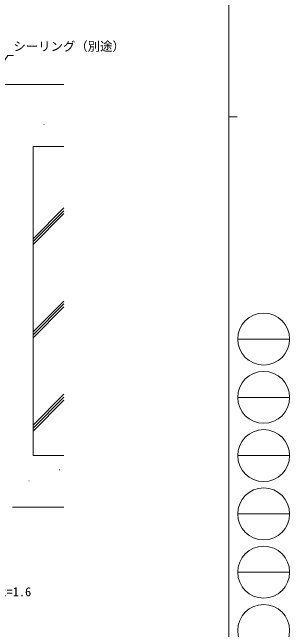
# Model space of a CAD drawing. Units: millimetres, scale not verified. Extents: x -567 to 567, y -403 to 403.
# Drawn here: x 432.2 to 566.7, y -224.9 to 74.7 of the extents above; entities that cross this region are included whole.
import ezdxf
from ezdxf.enums import TextEntityAlignment as Align

# ---------------------------------------------------------------- set-up
doc = ezdxf.new("R2010")
doc.units = ezdxf.units.MM
doc.header["$LTSCALE"] = 2
for name, color, linetype, lineweight in [('0-3_YKK_11', 3, 'Continuous', 18), ('0-4_YKK_12', 3, 'Continuous', 9), ('0-7_YSS_K', 6, 'Continuous', 9), ('0-9_YSS_KE', 7, 'Continuous', 9)]:
    doc.layers.add(name, color=color, linetype=linetype, lineweight=lineweight)
doc.styles.add('ＭＳ ゴシック', font='')
doc.styles.get('ＭＳ ゴシック').set_extended_font_data('MS Gothic')

msp = doc.modelspace()

# ---------------------------------------------------------------- linework, layer by layer
at = {"layer": '0-3_YKK_11'}
for p, q in [((457.274, 39.591), (397.274, 39.591)), ((457.274, 9.591), (442.274, 9.591)), ((442.274, -140.409), (442.274, 9.591)), ((442.274, -140.409), (457.274, -140.409)), ((432.274, -165.409), (457.274, -165.409))]:
    msp.add_line(p, q, dxfattribs=at)
at = {"layer": '0-4_YKK_12'}
for p, q in [((447.474, 20.217), (447.674, 20.217)), ((442.274, -35.183), (457.274, -20.183)), ((442.274, -36.598), (457.274, -21.598)), ((442.274, -38.012), (457.274, -23.012)), ((442.274, -80.438), (457.274, -65.438)), ((442.274, -81.852), (457.274, -66.852)), ((442.274, -83.267), (457.274, -68.267)), ((442.274, -125.693), (457.274, -110.693)), ((442.274, -127.107), (457.274, -112.107)), ((442.274, -128.522), (457.274, -113.522)), ((455, -147.386), (455.2, -147.386)), ((440.175, -152.612), (440.375, -152.612))]:
    msp.add_line(p, q, dxfattribs=at)
at = {"layer": '0-7_YSS_K'}
msp.add_lwpolyline([(380.315, -20.937), (381.258, -19.523), (430.07, 53.681), (432.77, 53.681)], dxfattribs=at)
at = {"layer": '0-9_YSS_KE'}
for p, q in [((537.274, 399), (537.274, -351)), ((537.274, 24), (541.274, 24)), ((541.526, -83.88), (566.726, -83.88)), ((541.526, -112.16), (566.726, -112.16)), ((541.526, -140.44), (566.726, -140.44)), ((541.526, -168.72), (566.726, -168.72)), ((541.526, -197), (566.726, -197))]:
    msp.add_line(p, q, dxfattribs=at)
for centre in [(554.126, -83.88), (554.126, -112.16), (554.126, -140.44), (554.126, -168.72), (554.126, -197), (554.126, -225.28)]:
    msp.add_circle(centre, 12.6, dxfattribs=at)

# ---------------------------------------------------------------- texts
at = {"layer": '0-7_YSS_K', "style": 'ＭＳ ゴシック'}
for s, p in [('シーリング（別途）', (432.77, 54.681)), ('St曲物 t=1.6', (405.452, -210.017))]:
    msp.add_text(s, height=4.399, dxfattribs=at).set_placement(p, align=Align.BOTTOM_LEFT)

doc.saveas('drawing.dxf')
